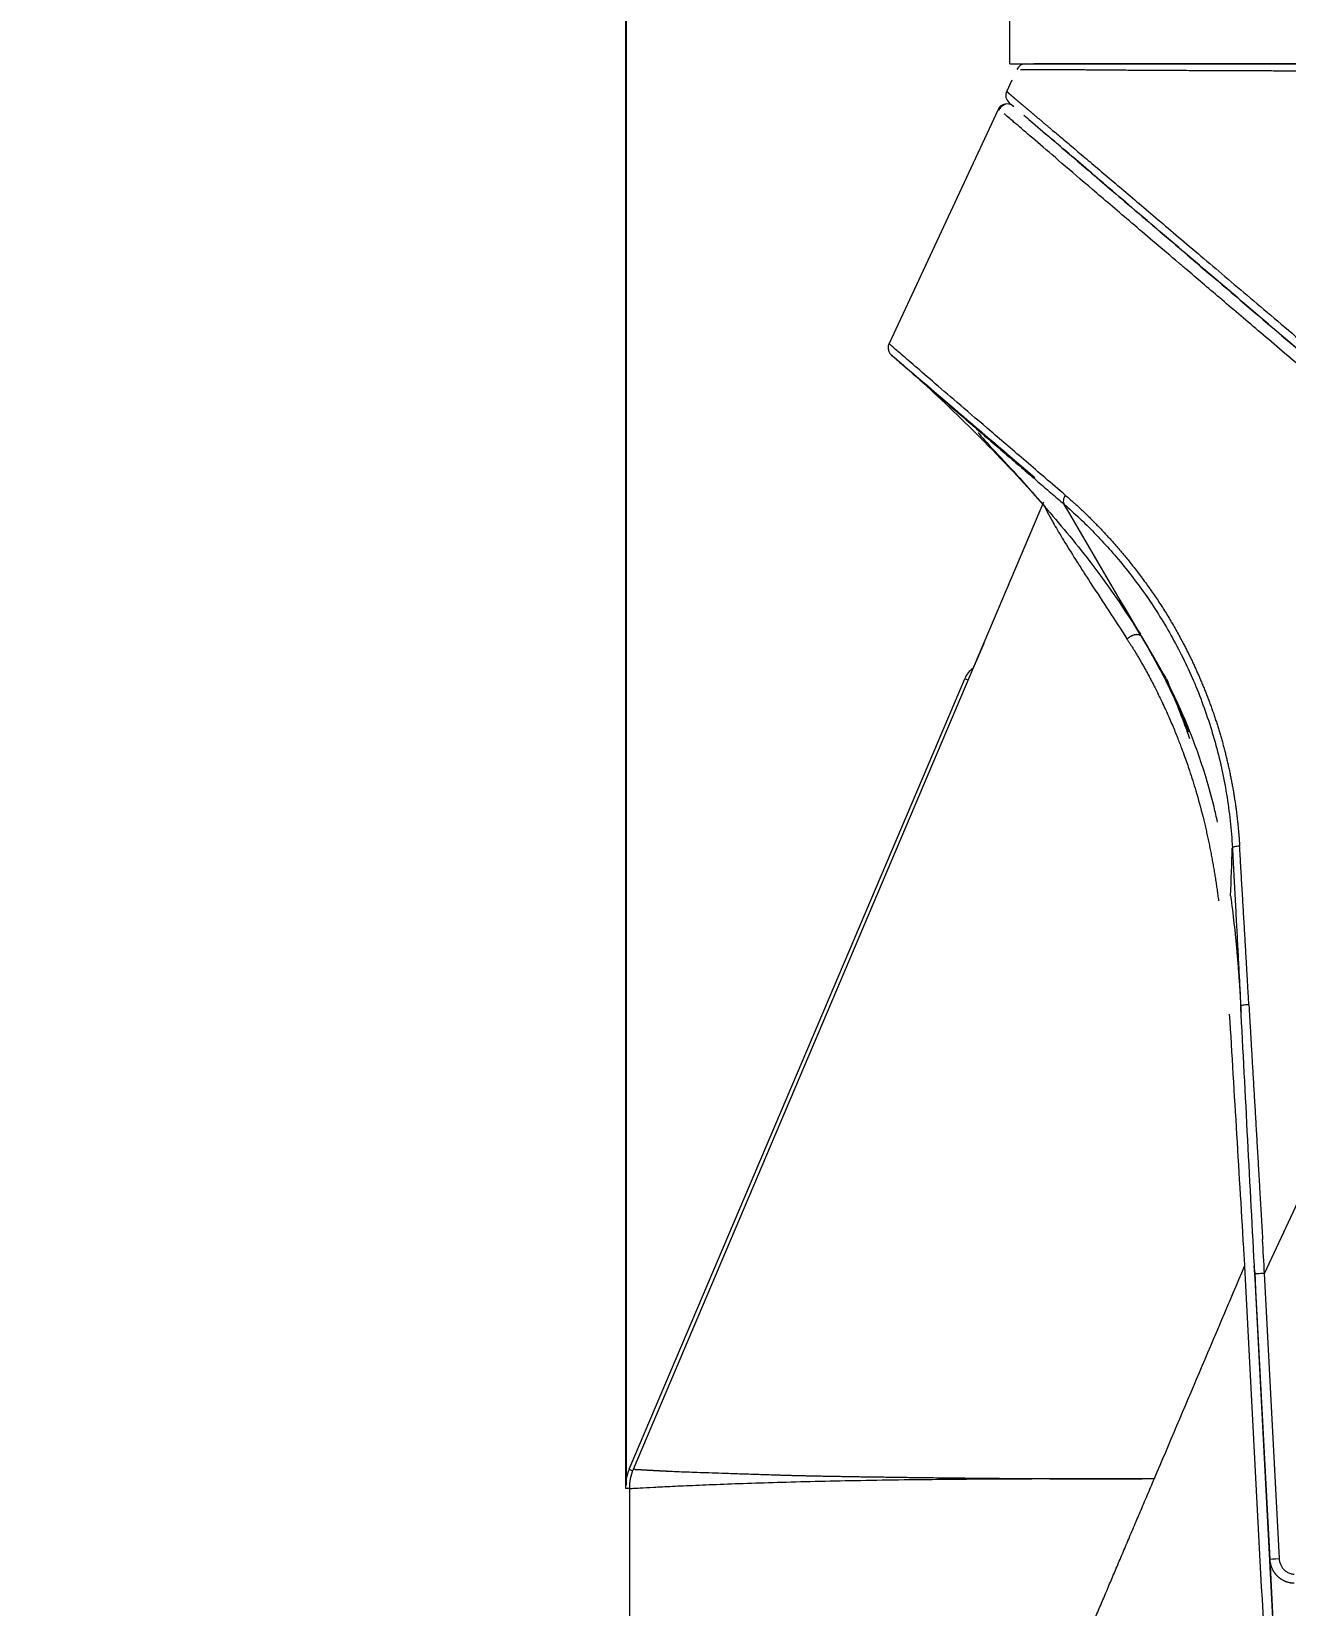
# Model space of a CAD drawing. Header units: millimetres. Extents: x -6909 to -4533, y -2578 to 782.
# Drawn here: x -5047.26 to -5021.54, y -1375.79 to -1343.52 of the extents above; entities that cross this region are included whole.
import ezdxf

# ---------------------------------------------------------------- set-up
doc = ezdxf.new("R2010")
doc.units = ezdxf.units.MM
doc.styles.get("Standard").update_dxf_attribs({"font": 'arial.ttf'})
doc.dimstyles.get("Standard").update_dxf_attribs({"dimtxt": 16, "dimasz": 16, "dimexe": 0.18, "dimexo": 0.0625, "dimgap": 3.5, "dimtad": 0, "dimdec": 1, "dimdsep": 46, "dimtxsty": 'Standard', "dimcen": 0.09, "dimclrd": 3, "dimclre": 3, "dimclrt": 3, "dimadec": 0, "dimazin": 0, "dimtfac": 1, "dimtdec": 1, "dimtofl": 0, "dimtmove": 0, "dimatfit": 3, "dimfxl": 1, "dimtolj": 1, "dimtzin": 0, "dimarcsym": 0})

# ---------------------------------------------------------------- blocks, each defined once
blk = doc.blocks.new('*D158')
at = {"color": 3, "lineweight": -2, "transparency": 16777216}
for p, q in [((-5035.062, -1299.136), (-5051.062, -1299.136)), ((-5035.062, -1373.323), (-5035.062, -1298.956)), ((-4918, -1299.136), (-5019.062, -1299.136)), ((-4902, -1393.622), (-4902, -1298.956))]:
    blk.add_line(p, q, dxfattribs=at)
at = {"color": 3, "lineweight": 18, "transparency": 16777216}
for points in [[(-5019.062, -1296.47), (-5019.062, -1301.803), (-5035.062, -1299.136)], [(-4918, -1296.47), (-4918, -1301.803), (-4902, -1299.136)]]:
    blk.add_solid(points, dxfattribs=at)
at = {"layer": 'Defpoints', "color": 0, "lineweight": 18, "transparency": 16777216}
for p in [(-4902, -1299.136), (-5035.062, -1373.386), (-4902, -1393.684)]:
    blk.add_point(p, dxfattribs=at)
at = {"color": 3, "lineweight": 18, "transparency": 16777216, "insert": (-5079.26, -1299.136), "char_height": 16, "attachment_point": 5}
blk.add_mtext('\\A1;133.1', dxfattribs=at)

msp = doc.modelspace()

# ---------------------------------------------------------------- linework, layer by layer
at = {"linetype": 'Continuous', "lineweight": 18}
for p, q in [((-5027.2, -1344.184), (-5027.2, -1343.184)), ((-5027.2, -1344.184), (-5010.65, -1344.184)), ((-5027.158, -1344.523), (-5027.262, -1344.747)), ((-5027.438, -1345.123), (-5029.675, -1349.92)), ((-5026.507, -1353.174), (-5034.921, -1372.997)), ((-5027.734, -1356.067), (-5027.95, -1356.575)), ((-5035.002, -1372.995), (-5028.123, -1356.789)), ((-5022.177, -1368.956), (-5022.157, -1369.324)), ((-5022.157, -1369.324), (-5021.869, -1374.834)), ((-5021.869, -1374.834), (-5021.761, -1376.881))]:
    msp.add_line(p, q, dxfattribs=at)
at = {"linetype": 'Continuous', "lineweight": 13}
for p, q in [((-5021.975, -1368.98), (-5015.552, -1355.205)), ((-5028.053, -1356.819), (-5028.123, -1356.789)), ((-5021.669, -1374.825), (-5021.975, -1368.98)), ((-5035.002, -1372.995), (-5034.932, -1373.025)), ((-5035, -1373.386), (-5035.082, -1373.386))]:
    msp.add_line(p, q, dxfattribs=at)
at = {"linetype": 'Continuous', "lineweight": 18}
for centre, radius, start, end in [((-5026.873, -1344.384), 0.2, 89.9989, 154.999), ((-5027.257, -1345.207), 0.2, 49.4925, 154.9999), ((-5027.081, -1344.831), 0.2, 154.9993, 229.5), ((-5027.663, -1356.984), 0.5, 124.9908, 157), ((-5034.082, -1373.386), 1, 157, 180), ((-5034, -1373.388), 1, 157, 180.0001)]:
    msp.add_arc(centre, radius, start, end, dxfattribs=at)
msp.add_ellipse((-5022.194, -1368.625), major_axis=(-3.47, 66.203), ratio=0.000005, start_param=4.706888, end_param=4.789944, dxfattribs=at)
at = {"linetype": 'Continuous', "lineweight": 13}
msp.add_ellipse((-5021.669, -1374.824), major_axis=(-0.2, -0.01), ratio=0.005229, start_param=0, end_param=1.570525, dxfattribs=at)
at = {"linetype": 'Continuous', "lineweight": 18}
for points, knots in [([(-5026.982, -1344.303), (-5026.981, -1344.303), (-5026.979, -1344.303), (-5026.973, -1344.303), (-5026.966, -1344.303), (-5026.959, -1344.303), (-5026.951, -1344.303), (-5026.943, -1344.303), (-5026.935, -1344.303), (-5026.926, -1344.303), (-5026.917, -1344.303), (-5026.908, -1344.303), (-5026.898, -1344.303), (-5026.887, -1344.303), (-5026.877, -1344.303), (-5026.866, -1344.303), (-5026.854, -1344.303), (-5026.843, -1344.303), (-5026.83, -1344.303), (-5026.818, -1344.303), (-5026.805, -1344.303), (-5026.791, -1344.303), (-5026.778, -1344.303), (-5026.731, -1344.302), (-5026.647, -1344.302), (-5026.515, -1344.301), (-5026.376, -1344.301), (-5026.235, -1344.302), (-5026.094, -1344.302), (-5025.958, -1344.303), (-5025.827, -1344.304), (-5025.698, -1344.306), (-5025.568, -1344.307), (-5025.431, -1344.308), (-5025.288, -1344.309), (-5025.139, -1344.311), (-5024.983, -1344.312), (-5024.822, -1344.313), (-5024.654, -1344.314), (-5024.48, -1344.315), (-5024.3, -1344.316), (-5024.114, -1344.317), (-5023.922, -1344.318), (-5023.725, -1344.319), (-5023.521, -1344.32), (-5023.311, -1344.321), (-5023.096, -1344.321), (-5022.874, -1344.322), (-5022.648, -1344.323), (-5022.46, -1344.323), (-5022.281, -1344.324), (-5022.076, -1344.325), (-5021.759, -1344.327), (-5021.325, -1344.33), (-5020.765, -1344.333), (-5020.068, -1344.336), (-5019.224, -1344.341), (-5018.225, -1344.346), (-5017.226, -1344.351), (-5016.318, -1344.355), (-5015.592, -1344.359), (-5014.965, -1344.362), (-5014.442, -1344.365), (-5014.033, -1344.368), (-5013.706, -1344.37), (-5013.429, -1344.372), (-5013.162, -1344.374), (-5012.905, -1344.376), (-5012.658, -1344.377), (-5012.422, -1344.379), (-5012.195, -1344.38), (-5011.979, -1344.381), (-5011.774, -1344.382), (-5011.579, -1344.383), (-5011.394, -1344.384), (-5011.22, -1344.384), (-5011.057, -1344.385), (-5010.904, -1344.385), (-5010.762, -1344.385), (-5010.631, -1344.385), (-5010.547, -1344.385), (-5010.507, -1344.385)], [0, 0, 0, 0, 0.000935, 0.003603, 0.006287, 0.008989, 0.011706, 0.014441, 0.017192, 0.019959, 0.022743, 0.025544, 0.028361, 0.031194, 0.034045, 0.036911, 0.039794, 0.042694, 0.04561, 0.048542, 0.051491, 0.054457, 0.057438, 0.060437, 0.083601, 0.105218, 0.125291, 0.143821, 0.160808, 0.176253, 0.190156, 0.202836, 0.215578, 0.22838, 0.241242, 0.254166, 0.267151, 0.280197, 0.293305, 0.306473, 0.319702, 0.332992, 0.346343, 0.359754, 0.373226, 0.38676, 0.400355, 0.41401, 0.427726, 0.441503, 0.447307, 0.459166, 0.477077, 0.501041, 0.531058, 0.567127, 0.609243, 0.657406, 0.711613, 0.748883, 0.781384, 0.80912, 0.83209, 0.850294, 0.862745, 0.874741, 0.886282, 0.897368, 0.907998, 0.918173, 0.927891, 0.937154, 0.945961, 0.954311, 0.962205, 0.969644, 0.976626, 0.983153, 0.989224, 0.99484, 1, 1, 1, 1]), ([(-5010.507, -1344.184), (-5011.63, -1344.184), (-5013.853, -1344.184), (-5017.018, -1344.184), (-5019.846, -1344.184), (-5022.207, -1344.184), (-5024.023, -1344.184), (-5025.318, -1344.184), (-5026.198, -1344.184), (-5026.567, -1344.184), (-5026.694, -1344.184), (-5026.703, -1344.184)], [0, 0, 0, 0, 0.150768, 0.297592, 0.439567, 0.573176, 0.694369, 0.800885, 0.896892, 0.992537, 1, 1, 1, 1]), ([(-5027.287, -1345.023), (-5027.303, -1345.026), (-5027.334, -1345.037), (-5027.375, -1345.064), (-5027.406, -1345.097), (-5027.421, -1345.122), (-5027.427, -1345.135)], [0, 0, 0, 0, 0.268047, 0.528125, 0.773593, 1, 1, 1, 1]), ([(-5027.262, -1344.747), (-5027.262, -1344.747), (-5027.263, -1344.747), (-5027.262, -1344.748), (-5027.262, -1344.748), (-5027.261, -1344.749), (-5027.261, -1344.75), (-5027.26, -1344.751), (-5027.258, -1344.752), (-5027.257, -1344.754), (-5027.255, -1344.755), (-5027.254, -1344.757), (-5027.252, -1344.759), (-5027.25, -1344.761), (-5027.247, -1344.763), (-5027.245, -1344.766), (-5027.242, -1344.768), (-5027.239, -1344.771), (-5027.236, -1344.774), (-5027.233, -1344.777), (-5027.229, -1344.78), (-5027.225, -1344.783), (-5027.221, -1344.787), (-5027.217, -1344.791), (-5027.213, -1344.794), (-5027.208, -1344.798), (-5027.204, -1344.803), (-5027.199, -1344.807), (-5027.194, -1344.811), (-5027.188, -1344.816), (-5027.183, -1344.821), (-5027.177, -1344.826), (-5027.171, -1344.831), (-5027.165, -1344.836), (-5027.159, -1344.842), (-5027.152, -1344.847), (-5027.146, -1344.853), (-5027.139, -1344.859), (-5027.132, -1344.865), (-5027.125, -1344.871), (-5027.117, -1344.878), (-5027.109, -1344.884), (-5027.102, -1344.891), (-5027.094, -1344.898), (-5027.085, -1344.905), (-5027.077, -1344.912), (-5027.068, -1344.92), (-5027.059, -1344.927), (-5027.05, -1344.935), (-5027.041, -1344.943), (-5027.032, -1344.951), (-5027.022, -1344.959), (-5027.012, -1344.967), (-5027.002, -1344.976), (-5026.992, -1344.984), (-5026.982, -1344.993), (-5026.971, -1345.002), (-5026.96, -1345.011), (-5026.949, -1345.02), (-5026.938, -1345.03), (-5026.927, -1345.039), (-5026.915, -1345.049), (-5026.904, -1345.059), (-5026.892, -1345.069), (-5026.88, -1345.079), (-5026.867, -1345.09), (-5026.855, -1345.1), (-5026.842, -1345.111), (-5026.829, -1345.122), (-5026.816, -1345.133), (-5026.803, -1345.144), (-5026.789, -1345.156), (-5026.776, -1345.167), (-5026.762, -1345.179), (-5026.748, -1345.19), (-5026.734, -1345.202), (-5026.719, -1345.215), (-5026.705, -1345.227), (-5026.69, -1345.239), (-5026.675, -1345.252), (-5026.66, -1345.265), (-5026.644, -1345.278), (-5026.629, -1345.291), (-5026.613, -1345.304), (-5026.597, -1345.317), (-5026.581, -1345.331), (-5026.565, -1345.344), (-5026.548, -1345.358), (-5026.532, -1345.372), (-5026.515, -1345.386), (-5026.498, -1345.401), (-5026.481, -1345.415), (-5026.463, -1345.43), (-5026.446, -1345.445), (-5026.428, -1345.46), (-5026.41, -1345.475), (-5026.392, -1345.49), (-5026.309, -1345.559), (-5026.153, -1345.69), (-5025.904, -1345.901), (-5025.628, -1346.134), (-5025.325, -1346.39), (-5024.996, -1346.669), (-5024.64, -1346.971), (-5024.257, -1347.296), (-5023.844, -1347.647), (-5023.397, -1348.026), (-5022.914, -1348.437), (-5022.397, -1348.875), (-5021.846, -1349.342), (-5021.262, -1349.837), (-5020.645, -1350.36), (-5020.195, -1350.742), (-5019.93, -1350.967), (-5019.861, -1351.026), (-5019.791, -1351.085), (-5019.721, -1351.144), (-5019.65, -1351.204), (-5019.579, -1351.264), (-5019.508, -1351.325), (-5019.436, -1351.386), (-5019.364, -1351.447), (-5019.291, -1351.508), (-5019.218, -1351.57), (-5019.145, -1351.632), (-5019.071, -1351.695), (-5018.997, -1351.758), (-5018.922, -1351.821), (-5018.847, -1351.884), (-5018.772, -1351.948), (-5018.696, -1352.012), (-5018.62, -1352.077), (-5018.543, -1352.141), (-5018.466, -1352.206), (-5018.389, -1352.272), (-5018.311, -1352.338), (-5018.233, -1352.404), (-5018.155, -1352.47), (-5018.076, -1352.537), (-5017.997, -1352.604), (-5017.917, -1352.671), (-5017.837, -1352.739), (-5017.757, -1352.807), (-5017.676, -1352.875), (-5017.595, -1352.944), (-5017.514, -1353.013), (-5017.432, -1353.082), (-5017.35, -1353.151), (-5017.267, -1353.221), (-5017.185, -1353.291), (-5017.102, -1353.362), (-5017.018, -1353.432), (-5016.934, -1353.503), (-5016.85, -1353.575), (-5016.766, -1353.646), (-5016.681, -1353.718), (-5016.596, -1353.79), (-5016.511, -1353.863), (-5016.425, -1353.935), (-5016.34, -1354.008), (-5016.253, -1354.082), (-5016.167, -1354.155), (-5016.08, -1354.229), (-5015.993, -1354.303), (-5015.906, -1354.377), (-5015.818, -1354.452), (-5015.73, -1354.527), (-5015.642, -1354.602), (-5015.554, -1354.677), (-5015.465, -1354.753), (-5015.406, -1354.804), (-5015.377, -1354.829)], [0, 0, 0, 0, 0.002529, 0.005058, 0.007587, 0.010117, 0.012646, 0.015176, 0.017706, 0.020236, 0.022767, 0.025297, 0.027828, 0.030359, 0.03289, 0.035421, 0.037953, 0.040485, 0.043017, 0.045549, 0.048081, 0.050614, 0.053147, 0.05568, 0.058213, 0.060746, 0.06328, 0.065814, 0.068348, 0.070883, 0.073418, 0.075953, 0.078488, 0.081023, 0.083559, 0.086095, 0.088631, 0.091168, 0.093704, 0.096241, 0.098779, 0.101316, 0.103854, 0.106392, 0.108931, 0.111469, 0.114008, 0.116548, 0.119087, 0.121627, 0.124167, 0.126708, 0.129248, 0.131789, 0.134331, 0.136872, 0.139414, 0.141957, 0.144499, 0.147042, 0.149585, 0.152129, 0.154673, 0.157217, 0.159762, 0.162307, 0.164852, 0.167398, 0.169943, 0.17249, 0.175036, 0.177583, 0.180131, 0.182678, 0.185226, 0.187775, 0.190324, 0.192873, 0.195422, 0.197972, 0.200522, 0.203073, 0.205624, 0.208175, 0.210727, 0.213279, 0.215832, 0.218385, 0.220938, 0.223492, 0.226046, 0.228601, 0.231156, 0.233711, 0.236267, 0.238823, 0.24138, 0.243937, 0.273268, 0.302969, 0.333043, 0.363495, 0.394329, 0.425547, 0.457155, 0.489155, 0.522609, 0.556921, 0.592093, 0.628128, 0.665027, 0.702795, 0.741432, 0.745484, 0.74955, 0.753631, 0.757725, 0.761834, 0.765958, 0.770095, 0.774247, 0.778413, 0.782593, 0.786787, 0.790996, 0.795219, 0.799456, 0.803707, 0.807973, 0.812253, 0.816547, 0.820855, 0.825178, 0.829514, 0.833865, 0.838231, 0.84261, 0.847004, 0.851412, 0.855834, 0.860271, 0.864722, 0.869187, 0.873666, 0.87816, 0.882668, 0.88719, 0.891726, 0.896277, 0.900842, 0.905421, 0.910014, 0.914622, 0.919244, 0.92388, 0.928531, 0.933195, 0.937874, 0.942568, 0.947275, 0.951997, 0.956733, 0.961483, 0.966248, 0.971027, 0.97582, 0.980628, 0.985449, 0.990285, 0.995135, 1, 1, 1, 1]), ([(-5027.211, -1344.983), (-5027.211, -1344.983), (-5027.191, -1345.001), (-5027.139, -1345.045), (-5027.117, -1345.064)], [0, 0, 0, 0, 0.652216, 1, 1, 1, 1]), ([(-5015.552, -1355.205), (-5016.019, -1354.807), (-5016.475, -1354.42), (-5017.359, -1353.671), (-5017.787, -1353.309), (-5018.611, -1352.614), (-5019.007, -1352.28), (-5019.763, -1351.641), (-5020.124, -1351.336), (-5020.81, -1350.756), (-5021.135, -1350.48), (-5021.749, -1349.959), (-5022.038, -1349.713), (-5022.581, -1349.25), (-5022.835, -1349.033), (-5023.192, -1348.729), (-5023.307, -1348.631), (-5023.474, -1348.489), (-5023.555, -1348.42), (-5023.648, -1348.341), (-5023.694, -1348.302), (-5023.717, -1348.283), (-5023.728, -1348.273), (-5023.734, -1348.268), (-5023.736, -1348.266), (-5023.738, -1348.265), (-5023.739, -1348.264), (-5023.739, -1348.264), (-5023.739, -1348.264), (-5023.739, -1348.263), (-5023.739, -1348.263), (-5024.062, -1347.99), (-5024.363, -1347.734), (-5024.922, -1347.258), (-5025.179, -1347.039), (-5025.651, -1346.636), (-5025.865, -1346.453), (-5026.249, -1346.123), (-5026.42, -1345.976), (-5026.719, -1345.719), (-5026.848, -1345.608), (-5027.066, -1345.42), (-5027.155, -1345.344), (-5027.26, -1345.256), (-5027.289, -1345.231), (-5027.315, -1345.21)], [0, 0, 0, 0, 0.069069, 0.069069, 0.138138, 0.138138, 0.207207, 0.207207, 0.276276, 0.276276, 0.345346, 0.345346, 0.414415, 0.414415, 0.483484, 0.483484, 0.518018, 0.518018, 0.535286, 0.543919, 0.548236, 0.550394, 0.551474, 0.552013, 0.552283, 0.552418, 0.552485, 0.552519, 0.552536, 0.552536, 0.552553, 0.552553, 0.621622, 0.621622, 0.690691, 0.690691, 0.75976, 0.75976, 0.828829, 0.828829, 0.897898, 0.897898, 0.966968, 0.966968, 1, 1, 1, 1]), ([(-5026.912, -1345.239), (-5026.869, -1345.275), (-5026.713, -1345.408), (-5026.353, -1345.716), (-5025.723, -1346.254), (-5024.833, -1347.015), (-5023.653, -1348.022), (-5022.234, -1349.234), (-5020.701, -1350.544), (-5019.1, -1351.911), (-5017.373, -1353.385), (-5016.151, -1354.429), (-5015.506, -1354.98)], [0, 0, 0, 0, 0.035841, 0.117218, 0.207009, 0.308445, 0.423561, 0.543081, 0.657375, 0.763444, 0.874951, 1, 1, 1, 1]), ([(-5015.422, -1355.052), (-5016.093, -1354.479), (-5017.361, -1353.396), (-5019.115, -1351.898), (-5020.672, -1350.568), (-5022.132, -1349.321), (-5023.533, -1348.125), (-5024.779, -1347.061), (-5025.76, -1346.223), (-5026.254, -1345.8), (-5026.455, -1345.629), (-5026.469, -1345.617)], [0, 0, 0, 0, 0.141442, 0.266933, 0.379363, 0.494059, 0.619597, 0.752275, 0.877961, 0.991694, 1, 1, 1, 1]), ([(-5029.675, -1349.92), (-5029.683, -1349.938), (-5029.689, -1349.958), (-5029.695, -1350.002), (-5029.694, -1350.025), (-5029.684, -1350.069), (-5029.675, -1350.09), (-5029.653, -1350.127), (-5029.639, -1350.143), (-5029.623, -1350.156)], [0, 0, 0, 0, 0.25, 0.25, 0.5, 0.5, 0.75, 0.75, 1, 1, 1, 1]), ([(-5026.061, -1353.028), (-5026.342, -1352.787), (-5026.61, -1352.557), (-5027.118, -1352.121), (-5027.358, -1351.916), (-5027.806, -1351.532), (-5028.014, -1351.354), (-5028.396, -1351.026), (-5028.57, -1350.877), (-5028.881, -1350.609), (-5029.019, -1350.491), (-5029.256, -1350.286), (-5029.355, -1350.2), (-5029.515, -1350.062), (-5029.575, -1350.01), (-5029.655, -1349.939), (-5029.675, -1349.921), (-5029.675, -1349.92)], [0, 0, 0, 0, 0.125, 0.125, 0.25, 0.25, 0.375, 0.375, 0.5, 0.5, 0.625, 0.625, 0.75, 0.75, 0.875, 0.875, 1, 1, 1, 1]), ([(-5029.623, -1350.156), (-5029.623, -1350.156), (-5029.623, -1350.156), (-5029.615, -1350.163), (-5029.579, -1350.195), (-5029.518, -1350.248), (-5029.426, -1350.327), (-5029.291, -1350.445), (-5029.102, -1350.609), (-5028.854, -1350.824), (-5028.558, -1351.08), (-5028.232, -1351.362), (-5027.895, -1351.654), (-5027.56, -1351.943), (-5027.237, -1352.221), (-5026.93, -1352.486), (-5026.64, -1352.736), (-5026.361, -1352.976), (-5026.176, -1353.136), (-5026.083, -1353.216), (-5026.083, -1353.216)], [0, 0, 0, 0, 0.000763, 0.060235, 0.114809, 0.16987, 0.230863, 0.299087, 0.375489, 0.458069, 0.540758, 0.619012, 0.691244, 0.756642, 0.815259, 0.867814, 0.915203, 0.958049, 0.999994, 1, 1, 1, 1]), ([(-5029.52, -1350.246), (-5029.173, -1350.536), (-5028.426, -1351.221), (-5027.318, -1352.328), (-5026.638, -1353.08), (-5026.434, -1353.316)], [0, 0, 0, 0, 0.427423, 0.827976, 1, 1, 1, 1]), ([(-5027.849, -1351.74), (-5027.852, -1351.744), (-5027.817, -1351.789), (-5027.62, -1352.004), (-5027.187, -1352.465), (-5026.425, -1353.315), (-5025.468, -1354.465), (-5024.844, -1355.375), (-5024.519, -1355.88)], [0, 0, 0, 0, 0.068442, 0.155551, 0.341519, 0.545226, 0.765202, 1, 1, 1, 1]), ([(-5026.485, -1353.255), (-5026.468, -1353.295), (-5026.442, -1353.348), (-5026.369, -1353.486), (-5026.322, -1353.57), (-5026.208, -1353.765), (-5026.142, -1353.876), (-5025.992, -1354.122), (-5025.908, -1354.257), (-5025.769, -1354.475), (-5025.72, -1354.551), (-5025.62, -1354.706), (-5025.568, -1354.787), (-5025.406, -1355.035), (-5025.29, -1355.211), (-5025.049, -1355.582), (-5024.923, -1355.778), (-5024.794, -1355.983)], [0, 0, 0, 0, 0.137389, 0.137389, 0.281157, 0.281157, 0.424926, 0.424926, 0.568694, 0.568694, 0.640579, 0.640579, 0.712463, 0.712463, 0.856231, 0.856231, 1, 1, 1, 1]), ([(-5024.794, -1355.983), (-5024.788, -1355.991), (-5024.777, -1356.008), (-5024.76, -1356.034), (-5024.742, -1356.061), (-5024.724, -1356.089), (-5024.706, -1356.117), (-5024.688, -1356.146), (-5024.669, -1356.176), (-5024.65, -1356.206), (-5024.631, -1356.237), (-5024.611, -1356.27), (-5024.592, -1356.302), (-5024.571, -1356.336), (-5024.551, -1356.37), (-5024.53, -1356.406), (-5024.509, -1356.442), (-5024.488, -1356.479), (-5024.466, -1356.516), (-5024.444, -1356.555), (-5024.422, -1356.594), (-5024.4, -1356.635), (-5024.377, -1356.676), (-5024.354, -1356.718), (-5024.331, -1356.761), (-5024.308, -1356.805), (-5024.285, -1356.849), (-5024.261, -1356.895), (-5024.237, -1356.942), (-5024.194, -1357.027), (-5024.134, -1357.148), (-5024.059, -1357.306), (-5023.989, -1357.457), (-5023.925, -1357.601), (-5023.866, -1357.738), (-5023.812, -1357.868), (-5023.763, -1357.99), (-5023.719, -1358.103), (-5023.67, -1358.233), (-5023.6, -1358.421), (-5023.499, -1358.71), (-5023.369, -1359.124), (-5023.272, -1359.484), (-5023.208, -1359.744), (-5023.181, -1359.859), (-5023.155, -1359.974), (-5023.13, -1360.088), (-5023.106, -1360.203), (-5023.083, -1360.317), (-5023.061, -1360.432), (-5023.04, -1360.546), (-5023.02, -1360.66), (-5023.001, -1360.773), (-5022.983, -1360.887), (-5022.965, -1361), (-5022.949, -1361.112), (-5022.938, -1361.188), (-5022.933, -1361.225)], [0, 0, 0, 0, 0.006551, 0.013237, 0.020058, 0.027013, 0.034102, 0.041326, 0.048684, 0.056176, 0.063803, 0.071563, 0.079457, 0.087485, 0.095647, 0.103943, 0.112372, 0.120935, 0.129631, 0.138461, 0.147424, 0.156521, 0.16575, 0.175113, 0.184609, 0.194237, 0.203998, 0.213892, 0.223918, 0.234076, 0.268372, 0.300837, 0.331473, 0.360285, 0.387276, 0.412449, 0.435808, 0.457356, 0.477095, 0.509373, 0.562537, 0.636578, 0.731487, 0.751272, 0.770964, 0.790564, 0.810071, 0.829484, 0.848804, 0.868031, 0.887165, 0.906205, 0.925152, 0.944005, 0.962764, 0.981429, 1, 1, 1, 1]), ([(-5022.936, -1359.732), (-5022.96, -1359.626), (-5023.033, -1359.318), (-5023.165, -1358.836), (-5023.337, -1358.309), (-5023.512, -1357.847), (-5023.685, -1357.441), (-5023.852, -1357.085), (-5024.012, -1356.771), (-5024.167, -1356.484), (-5024.324, -1356.207), (-5024.431, -1356.028), (-5024.487, -1355.937), (-5024.487, -1355.937)], [0, 0, 0, 0, 0.072297, 0.211834, 0.337743, 0.453001, 0.55834, 0.655114, 0.743901, 0.826194, 0.909236, 0.999997, 1, 1, 1, 1]), ([(-5024.391, -1356.099), (-5024.391, -1356.099), (-5024.391, -1356.1), (-5024.39, -1356.101), (-5024.389, -1356.103), (-5024.389, -1356.103), (-5024.395, -1356.094), (-5024.428, -1356.039), (-5024.459, -1355.987), (-5024.482, -1355.948)], [0, 0, 0, 0, 0.000112, 0.010873, 0.022739, 0.052536, 0.093115, 0.380887, 1, 1, 1, 1]), ([(-5024.26, -1356.324), (-5024.106, -1356.615), (-5023.858, -1357.103), (-5023.617, -1357.662), (-5023.532, -1357.876)], [0, 0, 0, 0, 0.637679, 1, 1, 1, 1]), ([(-5023.984, -1356.795), (-5023.919, -1356.953), (-5023.853, -1357.115), (-5023.721, -1357.449), (-5023.655, -1357.622), (-5023.574, -1357.844), (-5023.558, -1357.889), (-5023.533, -1357.961), (-5023.524, -1357.987), (-5023.514, -1358.014)], [0, 0, 0, 0, 0.41734, 0.41734, 0.834681, 0.834681, 0.939016, 0.939016, 1, 1, 1, 1]), ([(-5022.296, -1363.472), (-5022.298, -1363.429), (-5022.303, -1363.344), (-5022.311, -1363.215), (-5022.318, -1363.086), (-5022.325, -1362.957), (-5022.333, -1362.826), (-5022.34, -1362.695), (-5022.348, -1362.563), (-5022.356, -1362.431), (-5022.363, -1362.298), (-5022.371, -1362.164), (-5022.379, -1362.03), (-5022.387, -1361.894), (-5022.395, -1361.759), (-5022.403, -1361.622), (-5022.411, -1361.485), (-5022.419, -1361.347), (-5022.427, -1361.209), (-5022.435, -1361.069), (-5022.444, -1360.93), (-5022.452, -1360.789), (-5022.46, -1360.648), (-5022.469, -1360.506), (-5022.477, -1360.364), (-5022.483, -1360.268), (-5022.486, -1360.221)], [0, 0, 0, 0, 0.039169, 0.078554, 0.118157, 0.157978, 0.198015, 0.23827, 0.278742, 0.319431, 0.360337, 0.401461, 0.442802, 0.48436, 0.526135, 0.568128, 0.610338, 0.652765, 0.695409, 0.73827, 0.781349, 0.824645, 0.868158, 0.911888, 0.955836, 1, 1, 1, 1]), ([(-5022.67, -1361.243), (-5022.645, -1361.429), (-5022.622, -1361.617), (-5022.58, -1361.997), (-5022.561, -1362.189), (-5022.535, -1362.48), (-5022.526, -1362.578), (-5022.511, -1362.773), (-5022.504, -1362.872), (-5022.493, -1363.02), (-5022.49, -1363.069), (-5022.483, -1363.168), (-5022.478, -1363.243), (-5022.474, -1363.318), (-5022.471, -1363.368), (-5022.469, -1363.393), (-5022.467, -1363.443), (-5022.465, -1363.468), (-5022.463, -1363.505), (-5022.462, -1363.518), (-5022.46, -1363.542), (-5022.459, -1363.555), (-5022.459, -1363.567)], [0, 0, 0, 0, 0.25, 0.25, 0.5, 0.5, 0.625, 0.625, 0.75, 0.75, 0.8125, 0.8125, 0.875, 0.90625, 0.90625, 0.9375, 0.9375, 0.96875, 0.96875, 0.984375, 0.984375, 1, 1, 1, 1]), ([(-5022.461, -1363.521), (-5022.461, -1363.521), (-5022.461, -1363.521), (-5022.462, -1363.52), (-5022.462, -1363.519), (-5022.462, -1363.516), (-5022.462, -1363.514), (-5022.462, -1363.509), (-5022.462, -1363.507), (-5022.462, -1363.503), (-5022.463, -1363.501), (-5022.463, -1363.499)], [0, 0, 0, 0, 0.000024, 0.000024, 0.145212, 0.145212, 0.435588, 0.435588, 0.717794, 0.717794, 1, 1, 1, 1]), ([(-5022.296, -1363.472), (-5022.294, -1363.512), (-5022.289, -1363.592), (-5022.282, -1363.713), (-5022.275, -1363.836), (-5022.268, -1363.959), (-5022.26, -1364.083), (-5022.253, -1364.208), (-5022.246, -1364.335), (-5022.238, -1364.462), (-5022.231, -1364.59), (-5022.223, -1364.72), (-5022.215, -1364.85), (-5022.208, -1364.982), (-5022.2, -1365.114), (-5022.192, -1365.248), (-5022.184, -1365.382), (-5022.176, -1365.517), (-5022.168, -1365.654), (-5022.16, -1365.791), (-5022.152, -1365.93), (-5022.144, -1366.07), (-5022.136, -1366.21), (-5022.128, -1366.352), (-5022.119, -1366.494), (-5022.111, -1366.638), (-5022.102, -1366.782), (-5022.094, -1366.928), (-5022.085, -1367.075), (-5022.077, -1367.222), (-5022.068, -1367.371), (-5022.06, -1367.521), (-5022.051, -1367.671), (-5022.042, -1367.823), (-5022.033, -1367.976), (-5022.024, -1368.129), (-5022.018, -1368.232), (-5022.015, -1368.284)], [0, 0, 0, 0, 0.025028, 0.050265, 0.07571, 0.101363, 0.127225, 0.153295, 0.179573, 0.20606, 0.232756, 0.25966, 0.286772, 0.314093, 0.341622, 0.36936, 0.397306, 0.42546, 0.453823, 0.482395, 0.511174, 0.540163, 0.569359, 0.598764, 0.628378, 0.6582, 0.688231, 0.718469, 0.748917, 0.779573, 0.810437, 0.84151, 0.872791, 0.90428, 0.935978, 0.967885, 1, 1, 1, 1]), ([(-5021.975, -1368.98), (-5022.001, -1368.981), (-5022.027, -1368.982), (-5022.076, -1368.985), (-5022.098, -1368.986), (-5022.135, -1368.988), (-5022.15, -1368.988), (-5022.17, -1368.989), (-5022.175, -1368.989), (-5022.175, -1368.989)], [0, 0, 0, 0, 0.25, 0.25, 0.5, 0.5, 0.75, 0.75, 1, 1, 1, 1]), ([(-5034.921, -1372.997), (-5034.921, -1372.997), (-5034.921, -1372.997), (-5034.92, -1372.997), (-5034.919, -1372.996), (-5034.918, -1372.996), (-5034.917, -1372.996), (-5034.916, -1372.996), (-5034.914, -1372.996), (-5034.912, -1372.995), (-5034.91, -1372.995), (-5034.907, -1372.995), (-5034.905, -1372.995), (-5034.902, -1372.995), (-5034.899, -1372.995), (-5034.895, -1372.995), (-5034.892, -1372.995), (-5034.888, -1372.995), (-5034.884, -1372.995), (-5034.88, -1372.996), (-5034.875, -1372.996), (-5034.87, -1372.996), (-5034.865, -1372.996), (-5034.86, -1372.996), (-5034.855, -1372.997), (-5034.849, -1372.997), (-5034.843, -1372.997), (-5034.837, -1372.997), (-5034.831, -1372.998), (-5034.824, -1372.998), (-5034.818, -1372.998), (-5034.811, -1372.999), (-5034.803, -1372.999), (-5034.796, -1372.999), (-5034.788, -1373), (-5034.78, -1373), (-5034.772, -1373.001), (-5034.764, -1373.001), (-5034.756, -1373.002), (-5034.747, -1373.002), (-5034.738, -1373.003), (-5034.729, -1373.003), (-5034.72, -1373.004), (-5034.71, -1373.004), (-5034.7, -1373.005), (-5034.69, -1373.005), (-5034.68, -1373.006), (-5034.67, -1373.007), (-5034.659, -1373.007), (-5034.648, -1373.008), (-5034.638, -1373.009), (-5034.626, -1373.009), (-5034.615, -1373.01), (-5034.603, -1373.011), (-5034.592, -1373.011), (-5034.58, -1373.012), (-5034.567, -1373.013), (-5034.555, -1373.013), (-5034.543, -1373.014), (-5034.53, -1373.015), (-5034.517, -1373.015), (-5034.504, -1373.016), (-5034.49, -1373.017), (-5034.477, -1373.018), (-5034.463, -1373.018), (-5034.449, -1373.019), (-5034.435, -1373.02), (-5034.421, -1373.021), (-5034.406, -1373.021), (-5034.392, -1373.022), (-5034.377, -1373.023), (-5034.362, -1373.024), (-5034.347, -1373.025), (-5034.331, -1373.025), (-5034.316, -1373.026), (-5034.3, -1373.027), (-5034.284, -1373.028), (-5034.268, -1373.028), (-5034.252, -1373.029), (-5034.235, -1373.03), (-5034.219, -1373.031), (-5034.202, -1373.032), (-5034.185, -1373.032), (-5034.168, -1373.033), (-5034.151, -1373.034), (-5034.133, -1373.035), (-5034.063, -1373.038), (-5033.931, -1373.043), (-5033.723, -1373.051), (-5033.493, -1373.059), (-5033.24, -1373.068), (-5032.966, -1373.077), (-5032.668, -1373.087), (-5032.348, -1373.097), (-5032.107, -1373.105), (-5031.961, -1373.11), (-5031.917, -1373.111), (-5031.872, -1373.112), (-5031.827, -1373.114), (-5031.782, -1373.115), (-5031.736, -1373.116), (-5031.689, -1373.118), (-5031.642, -1373.119), (-5031.594, -1373.12), (-5031.546, -1373.121), (-5031.497, -1373.122), (-5031.448, -1373.123), (-5031.398, -1373.125), (-5031.347, -1373.126), (-5031.296, -1373.127), (-5031.245, -1373.128), (-5031.193, -1373.129), (-5031.14, -1373.13), (-5031.087, -1373.131), (-5031.033, -1373.132), (-5030.979, -1373.133), (-5030.924, -1373.134), (-5030.869, -1373.135), (-5030.813, -1373.136), (-5030.757, -1373.137), (-5030.699, -1373.138), (-5030.642, -1373.139), (-5030.584, -1373.14), (-5030.525, -1373.141), (-5030.466, -1373.142), (-5030.406, -1373.143), (-5030.345, -1373.144), (-5030.284, -1373.145), (-5030.223, -1373.146), (-5030.161, -1373.147), (-5030.098, -1373.148), (-5030.035, -1373.149), (-5029.971, -1373.15), (-5029.906, -1373.15), (-5029.841, -1373.151), (-5029.776, -1373.152), (-5029.709, -1373.153), (-5029.643, -1373.154), (-5029.575, -1373.155), (-5029.508, -1373.156), (-5029.439, -1373.157), (-5029.37, -1373.158), (-5029.3, -1373.159), (-5029.23, -1373.16), (-5029.159, -1373.16), (-5029.088, -1373.161), (-5029.016, -1373.162), (-5028.944, -1373.163), (-5028.871, -1373.164), (-5028.797, -1373.165), (-5028.723, -1373.166), (-5028.648, -1373.167), (-5028.573, -1373.168), (-5028.497, -1373.168), (-5028.42, -1373.169), (-5028.343, -1373.17), (-5028.266, -1373.171), (-5028.188, -1373.172), (-5028.109, -1373.173), (-5028.03, -1373.174), (-5027.95, -1373.174), (-5027.869, -1373.175), (-5027.788, -1373.176), (-5027.707, -1373.177), (-5027.625, -1373.178), (-5027.542, -1373.178), (-5027.459, -1373.179), (-5027.375, -1373.18), (-5027.291, -1373.18), (-5027.206, -1373.181), (-5027.121, -1373.182), (-5027.035, -1373.182), (-5026.949, -1373.183), (-5026.862, -1373.184), (-5026.775, -1373.184), (-5026.687, -1373.185), (-5026.598, -1373.185), (-5026.509, -1373.186), (-5026.42, -1373.186), (-5026.33, -1373.187), (-5026.239, -1373.187), (-5026.148, -1373.188), (-5026.057, -1373.188), (-5025.965, -1373.188), (-5025.873, -1373.189), (-5025.78, -1373.189), (-5025.686, -1373.189), (-5025.593, -1373.189), (-5025.498, -1373.189), (-5025.404, -1373.189), (-5025.308, -1373.189), (-5025.213, -1373.189), (-5025.117, -1373.189), (-5025.02, -1373.189), (-5024.923, -1373.188), (-5024.826, -1373.188), (-5024.728, -1373.188), (-5024.63, -1373.187), (-5024.531, -1373.187), (-5024.432, -1373.186), (-5024.333, -1373.185), (-5024.266, -1373.185), (-5024.233, -1373.184)], [0, 0, 0, 0, 0.002986, 0.005969, 0.008948, 0.011923, 0.014895, 0.017863, 0.020828, 0.023789, 0.026746, 0.0297, 0.032651, 0.035598, 0.038542, 0.041482, 0.044418, 0.047351, 0.050281, 0.053207, 0.056129, 0.059048, 0.061964, 0.064876, 0.067785, 0.07069, 0.073592, 0.076491, 0.079386, 0.082277, 0.085166, 0.08805, 0.090932, 0.09381, 0.096685, 0.099556, 0.102424, 0.105288, 0.108149, 0.111007, 0.113862, 0.116713, 0.119561, 0.122405, 0.125247, 0.128085, 0.130919, 0.133751, 0.136579, 0.139403, 0.142225, 0.145043, 0.147858, 0.15067, 0.153479, 0.156284, 0.159086, 0.161885, 0.16468, 0.167473, 0.170262, 0.173048, 0.175831, 0.178611, 0.181387, 0.184161, 0.186931, 0.189698, 0.192462, 0.195223, 0.197981, 0.200735, 0.203487, 0.206235, 0.208981, 0.211723, 0.214462, 0.217198, 0.219931, 0.222662, 0.225389, 0.228113, 0.230833, 0.233551, 0.236266, 0.238978, 0.241687, 0.268748, 0.296265, 0.324244, 0.352693, 0.381617, 0.411024, 0.440917, 0.471303, 0.47506, 0.478839, 0.482639, 0.486462, 0.490306, 0.494172, 0.498061, 0.501971, 0.505903, 0.509858, 0.513834, 0.517832, 0.521853, 0.525895, 0.52996, 0.534047, 0.538156, 0.542287, 0.54644, 0.550616, 0.554813, 0.559033, 0.563275, 0.56754, 0.571826, 0.576135, 0.580466, 0.584819, 0.589195, 0.593593, 0.598013, 0.602456, 0.606921, 0.611408, 0.615918, 0.62045, 0.625005, 0.629582, 0.634181, 0.638803, 0.643447, 0.648114, 0.652803, 0.657515, 0.662249, 0.667005, 0.671784, 0.676586, 0.68141, 0.686257, 0.691126, 0.696017, 0.700932, 0.705868, 0.710828, 0.71581, 0.720814, 0.725842, 0.730891, 0.735964, 0.741059, 0.746176, 0.751317, 0.756479, 0.761665, 0.766873, 0.772104, 0.777358, 0.782634, 0.787933, 0.793254, 0.798599, 0.803966, 0.809355, 0.814768, 0.820203, 0.825661, 0.831142, 0.836645, 0.842171, 0.84772, 0.853292, 0.858886, 0.864504, 0.870144, 0.875807, 0.881492, 0.887201, 0.892932, 0.898686, 0.904463, 0.910262, 0.916085, 0.92193, 0.927798, 0.933689, 0.939603, 0.94554, 0.9515, 0.957482, 0.963487, 0.969516, 0.975567, 0.981641, 0.987738, 0.993857, 1, 1, 1, 1]), ([(-5021.869, -1374.834), (-5021.868, -1374.838), (-5021.868, -1374.845), (-5021.867, -1374.857), (-5021.866, -1374.868), (-5021.864, -1374.879), (-5021.863, -1374.89), (-5021.861, -1374.901), (-5021.859, -1374.912), (-5021.856, -1374.923), (-5021.854, -1374.934), (-5021.851, -1374.945), (-5021.848, -1374.956), (-5021.845, -1374.967), (-5021.841, -1374.978), (-5021.838, -1374.988), (-5021.834, -1374.999), (-5021.83, -1375.009), (-5021.825, -1375.02), (-5021.821, -1375.03), (-5021.816, -1375.04), (-5021.811, -1375.05), (-5021.805, -1375.06), (-5021.8, -1375.07), (-5021.794, -1375.08), (-5021.788, -1375.089), (-5021.782, -1375.099), (-5021.776, -1375.108), (-5021.769, -1375.118), (-5021.762, -1375.127), (-5021.755, -1375.136), (-5021.748, -1375.144), (-5021.741, -1375.153), (-5021.733, -1375.161), (-5021.725, -1375.17), (-5021.717, -1375.178), (-5021.708, -1375.187), (-5021.696, -1375.198), (-5021.682, -1375.209), (-5021.668, -1375.221), (-5021.653, -1375.232), (-5021.637, -1375.242), (-5021.621, -1375.252), (-5021.604, -1375.262), (-5021.587, -1375.271), (-5021.569, -1375.28), (-5021.551, -1375.288), (-5021.532, -1375.295), (-5021.513, -1375.302), (-5021.493, -1375.307), (-5021.473, -1375.312), (-5021.452, -1375.317), (-5021.431, -1375.32), (-5021.409, -1375.323), (-5021.387, -1375.324), (-5021.373, -1375.324), (-5021.365, -1375.324)], [0, 0, 0, 0, 0.014578, 0.029159, 0.043742, 0.058328, 0.072915, 0.087503, 0.102093, 0.116683, 0.131274, 0.145865, 0.160456, 0.175048, 0.189641, 0.204237, 0.218835, 0.233438, 0.248045, 0.262658, 0.277278, 0.291906, 0.306542, 0.321185, 0.335835, 0.350494, 0.365161, 0.379836, 0.39452, 0.409214, 0.423917, 0.43863, 0.453351, 0.46808, 0.482818, 0.497564, 0.512319, 0.535476, 0.558896, 0.58258, 0.606529, 0.630745, 0.655232, 0.679997, 0.705049, 0.730392, 0.756026, 0.781951, 0.80817, 0.834689, 0.861515, 0.888649, 0.916077, 0.943786, 0.971765, 1, 1, 1, 1])]:
    msp.add_open_spline(points, degree=3, knots=knots, dxfattribs=at)
for points, degree in [([(-5029.623, -1350.156), (-5028.645, -1350.992), (-5027.666, -1351.828), (-5026.688, -1352.663)], 3), ([(-5024.487, -1355.937), (-5024.544, -1355.845), (-5024.599, -1355.756), (-5024.654, -1355.668)], 3), ([(-5024.487, -1355.939), (-5024.507, -1355.904), (-5024.529, -1355.867), (-5024.554, -1355.825)], 3), ([(-5024.402, -1356.083), (-5024.451, -1355.999), (-5024.5, -1355.916), (-5024.548, -1355.833)], 3), ([(-5024.394, -1356.1), (-5024.059, -1356.714)], 1), ([(-5022.933, -1361.225), (-5022.928, -1361.265), (-5022.922, -1361.304), (-5022.917, -1361.344)], 3), ([(-5022.697, -1363.664), (-5022.598, -1365.307), (-5022.498, -1366.959), (-5022.398, -1368.612)], 3), ([(-5022.465, -1363.473), (-5022.462, -1363.523), (-5022.459, -1363.573), (-5022.456, -1363.622)], 3), ([(-5022.453, -1363.677), (-5022.455, -1363.641), (-5022.457, -1363.604), (-5022.459, -1363.567)], 3), ([(-5021.743, -1377.23), (-5021.89, -1374.428), (-5022.037, -1371.626), (-5022.184, -1368.824)], 3), ([(-5035, -1373.388), (-5035, -1374.421), (-5035, -1375.454), (-5035, -1376.487)], 3)]:
    msp.add_open_spline(points, degree=degree, dxfattribs=at)
at = {"linetype": 'Continuous', "lineweight": 13}
for points, knots in [([(-5026.061, -1353.028), (-5026.071, -1353.043), (-5026.08, -1353.06), (-5026.093, -1353.095), (-5026.098, -1353.113), (-5026.102, -1353.147), (-5026.101, -1353.163), (-5026.095, -1353.192), (-5026.09, -1353.205), (-5026.083, -1353.216)], [0, 0, 0, 0, 0.25, 0.25, 0.5, 0.5, 0.75, 0.75, 1, 1, 1, 1]), ([(-5026.061, -1353.028), (-5026.051, -1353.036), (-5026.031, -1353.053), (-5026.002, -1353.078), (-5025.973, -1353.104), (-5025.944, -1353.13), (-5025.914, -1353.156), (-5025.885, -1353.182), (-5025.856, -1353.208), (-5025.827, -1353.235), (-5025.798, -1353.261), (-5025.769, -1353.288), (-5025.74, -1353.315), (-5025.711, -1353.343), (-5025.682, -1353.37), (-5025.654, -1353.398), (-5025.625, -1353.425), (-5025.596, -1353.453), (-5025.567, -1353.482), (-5025.539, -1353.51), (-5025.51, -1353.538), (-5025.482, -1353.567), (-5025.453, -1353.596), (-5025.425, -1353.625), (-5025.396, -1353.654), (-5025.368, -1353.683), (-5025.34, -1353.713), (-5025.312, -1353.743), (-5025.283, -1353.773), (-5025.255, -1353.803), (-5025.227, -1353.833), (-5025.199, -1353.863), (-5025.171, -1353.894), (-5025.143, -1353.925), (-5025.115, -1353.956), (-5025.088, -1353.987), (-5025.06, -1354.018), (-5025.032, -1354.049), (-5025.005, -1354.081), (-5024.977, -1354.113), (-5024.95, -1354.145), (-5024.922, -1354.177), (-5024.895, -1354.209), (-5024.868, -1354.241), (-5024.841, -1354.274), (-5024.814, -1354.307), (-5024.786, -1354.34), (-5024.71, -1354.433), (-5024.587, -1354.589), (-5024.419, -1354.814), (-5024.257, -1355.042), (-5024.101, -1355.276), (-5023.951, -1355.515), (-5023.808, -1355.758), (-5023.702, -1355.951), (-5023.629, -1356.09), (-5023.586, -1356.173), (-5023.544, -1356.257), (-5023.502, -1356.342), (-5023.461, -1356.426), (-5023.421, -1356.511), (-5023.382, -1356.597), (-5023.344, -1356.683), (-5023.306, -1356.769), (-5023.269, -1356.856), (-5023.232, -1356.943), (-5023.197, -1357.03), (-5023.162, -1357.118), (-5023.128, -1357.207), (-5023.095, -1357.295), (-5023.063, -1357.384), (-5023.031, -1357.474), (-5023, -1357.564), (-5022.97, -1357.654), (-5022.941, -1357.744), (-5022.913, -1357.835), (-5022.886, -1357.926), (-5022.859, -1358.018), (-5022.833, -1358.11), (-5022.808, -1358.202), (-5022.784, -1358.295), (-5022.761, -1358.388), (-5022.739, -1358.481), (-5022.717, -1358.575), (-5022.696, -1358.669), (-5022.677, -1358.764), (-5022.658, -1358.858), (-5022.64, -1358.953), (-5022.622, -1359.049), (-5022.606, -1359.145), (-5022.591, -1359.241), (-5022.576, -1359.337), (-5022.562, -1359.434), (-5022.55, -1359.531), (-5022.538, -1359.629), (-5022.527, -1359.727), (-5022.517, -1359.825), (-5022.508, -1359.923), (-5022.5, -1360.022), (-5022.492, -1360.121), (-5022.488, -1360.188), (-5022.486, -1360.221)], [0, 0, 0, 0, 0.005748, 0.011489, 0.017224, 0.022952, 0.028674, 0.034389, 0.040098, 0.045801, 0.051497, 0.057188, 0.062872, 0.068551, 0.074224, 0.079891, 0.085552, 0.091208, 0.096859, 0.102504, 0.108143, 0.113778, 0.119407, 0.125032, 0.130651, 0.136266, 0.141875, 0.14748, 0.153081, 0.158676, 0.164268, 0.169855, 0.175438, 0.181016, 0.186591, 0.192161, 0.197728, 0.20329, 0.208849, 0.214405, 0.219956, 0.225505, 0.23105, 0.236591, 0.24213, 0.247665, 0.253197, 0.258727, 0.294527, 0.32988, 0.364818, 0.399369, 0.433566, 0.467441, 0.501027, 0.512118, 0.523181, 0.534218, 0.54523, 0.556218, 0.567182, 0.578125, 0.589047, 0.599949, 0.610833, 0.621699, 0.632549, 0.643384, 0.654205, 0.665012, 0.675809, 0.686594, 0.69737, 0.708138, 0.718899, 0.729653, 0.740403, 0.75115, 0.761894, 0.772636, 0.783379, 0.794122, 0.804868, 0.815618, 0.826371, 0.837131, 0.847898, 0.858672, 0.869456, 0.88025, 0.891056, 0.901875, 0.912707, 0.923554, 0.934418, 0.945298, 0.956197, 0.967116, 0.978055, 0.989016, 1, 1, 1, 1]), ([(-5026.083, -1353.216), (-5025.98, -1353.305), (-5025.877, -1353.398), (-5025.671, -1353.592), (-5025.568, -1353.694), (-5025.26, -1354.01), (-5025.057, -1354.237), (-5024.662, -1354.724), (-5024.47, -1354.983), (-5024.104, -1355.532), (-5023.931, -1355.821), (-5023.61, -1356.428), (-5023.463, -1356.746), (-5023.201, -1357.403), (-5023.086, -1357.743), (-5022.892, -1358.439), (-5022.814, -1358.795), (-5022.695, -1359.518), (-5022.655, -1359.885), (-5022.635, -1360.253)], [0, 0, 0, 0, 0.0625, 0.0625, 0.125, 0.125, 0.25, 0.25, 0.375, 0.375, 0.5, 0.5, 0.625, 0.625, 0.75, 0.75, 0.875, 0.875, 1, 1, 1, 1]), ([(-5022.635, -1360.253), (-5022.635, -1360.253), (-5022.626, -1360.433), (-5022.607, -1360.781), (-5022.58, -1361.286), (-5022.554, -1361.763), (-5022.53, -1362.216), (-5022.507, -1362.65), (-5022.485, -1363.074), (-5022.47, -1363.354), (-5022.463, -1363.496)], [0, 0, 0, 0, 0.000014, 0.166778, 0.322196, 0.468397, 0.607854, 0.741391, 0.869532, 1, 1, 1, 1]), ([(-5022.486, -1360.221), (-5022.506, -1360.222), (-5022.526, -1360.225), (-5022.563, -1360.23), (-5022.58, -1360.233), (-5022.608, -1360.239), (-5022.618, -1360.242), (-5022.632, -1360.248), (-5022.635, -1360.251), (-5022.635, -1360.253)], [0, 0, 0, 0, 0.25, 0.25, 0.5, 0.5, 0.75, 0.75, 1, 1, 1, 1]), ([(-5022.296, -1363.472), (-5022.319, -1363.473), (-5022.342, -1363.475), (-5022.382, -1363.479), (-5022.401, -1363.481), (-5022.431, -1363.485), (-5022.443, -1363.488), (-5022.459, -1363.492), (-5022.463, -1363.494), (-5022.463, -1363.496)], [0, 0, 0, 0, 0.25, 0.25, 0.5, 0.5, 0.75, 0.75, 1, 1, 1, 1]), ([(-5035, -1373.388), (-5035, -1373.388), (-5034.981, -1373.387), (-5034.906, -1373.383), (-5034.85, -1373.38), (-5034.702, -1373.372), (-5034.609, -1373.367), (-5034.389, -1373.356), (-5034.261, -1373.349), (-5033.973, -1373.335), (-5033.813, -1373.328), (-5033.461, -1373.313), (-5033.269, -1373.305), (-5032.859, -1373.289), (-5032.64, -1373.282), (-5032.177, -1373.267), (-5031.934, -1373.26), (-5031.17, -1373.239), (-5030.618, -1373.227), (-5029.451, -1373.207), (-5028.837, -1373.2), (-5027.886, -1373.192), (-5027.563, -1373.19), (-5026.911, -1373.187), (-5026.581, -1373.186), (-5026.083, -1373.185), (-5025.916, -1373.184), (-5025.581, -1373.184), (-5025.413, -1373.184), (-5024.907, -1373.183), (-5024.569, -1373.184), (-5024.233, -1373.184)], [0, 0, 0, 0, 0.0625, 0.0625, 0.125, 0.125, 0.1875, 0.1875, 0.25, 0.25, 0.3125, 0.3125, 0.375, 0.375, 0.4375, 0.4375, 0.5, 0.5, 0.625, 0.625, 0.75, 0.75, 0.8125, 0.8125, 0.875, 0.875, 0.90625, 0.90625, 0.9375, 0.9375, 1, 1, 1, 1]), ([(-5026.121, -1377.608), (-5026.083, -1377.519), (-5026.005, -1377.34), (-5025.889, -1377.07), (-5025.771, -1376.797), (-5025.652, -1376.519), (-5025.532, -1376.239), (-5025.411, -1375.955), (-5025.288, -1375.668), (-5025.167, -1375.381), (-5025.045, -1375.093), (-5024.921, -1374.801), (-5024.792, -1374.498), (-5024.659, -1374.185), (-5024.521, -1373.861), (-5024.379, -1373.526), (-5024.282, -1373.3), (-5024.233, -1373.184)], [0, 0, 0, 0, 0.060395, 0.121553, 0.183474, 0.246157, 0.3096, 0.373803, 0.438764, 0.504483, 0.568005, 0.633949, 0.702315, 0.773102, 0.846312, 0.921944, 1, 1, 1, 1]), ([(-5021.365, -1375.148), (-5021.389, -1375.148), (-5021.438, -1375.141), (-5021.506, -1375.112), (-5021.563, -1375.068), (-5021.607, -1375.016), (-5021.639, -1374.959), (-5021.661, -1374.895), (-5021.668, -1374.849), (-5021.669, -1374.825)], [0, 0, 0, 0, 0.150146, 0.303554, 0.45746, 0.594911, 0.722014, 0.852493, 1, 1, 1, 1])]:
    msp.add_open_spline(points, degree=3, knots=knots, dxfattribs=at)
for points in [[(-5024.548, -1355.833), (-5025.06, -1354.961), (-5025.572, -1354.088), (-5026.083, -1353.216)], [(-5023.984, -1356.795), (-5024.151, -1356.509), (-5024.319, -1356.223), (-5024.487, -1355.936)], [(-5022.67, -1361.243), (-5022.659, -1360.913), (-5022.647, -1360.583), (-5022.636, -1360.253)], [(-5021.975, -1368.98), (-5021.989, -1368.748), (-5022.002, -1368.516), (-5022.015, -1368.284)], [(-5024.233, -1373.184), (-5023.617, -1371.734), (-5023.001, -1370.284), (-5022.385, -1368.834)], [(-5022.398, -1368.612), (-5022.394, -1368.686), (-5022.389, -1368.76), (-5022.385, -1368.834)], [(-5022.385, -1368.834), (-5022.238, -1371.636), (-5022.091, -1374.438), (-5021.944, -1377.24)]]:
    msp.add_open_spline(points, degree=3, dxfattribs=at)
at = {"linetype": 'Continuous', "lineweight": 18}
msp.add_rational_spline([(-5024.487, -1355.937), (-5024.542, -1355.844), (-5024.691, -1355.865), (-5024.794, -1355.983)], [1.31692249735, 0.901318199329, 0.894473773148, 1.29638921881], degree=3, dxfattribs=at)

# ---------------------------------------------------------------- dimensions: what is measured, and where the dimension line sits
at = {"color": 1, "lineweight": 18}
dim = msp.add_linear_dim(base=(-4902, -1299.136), p1=(-5035.062, -1373.386), p2=(-4902, -1393.684), dimstyle='Standard', dxfattribs=at)
dim.commit()
dim.dimension.update_dxf_attribs({"geometry": '*D158', "text_midpoint": (-5079.26, -1299.136), "dimtype": 160})

doc.saveas('drawing.dxf')
